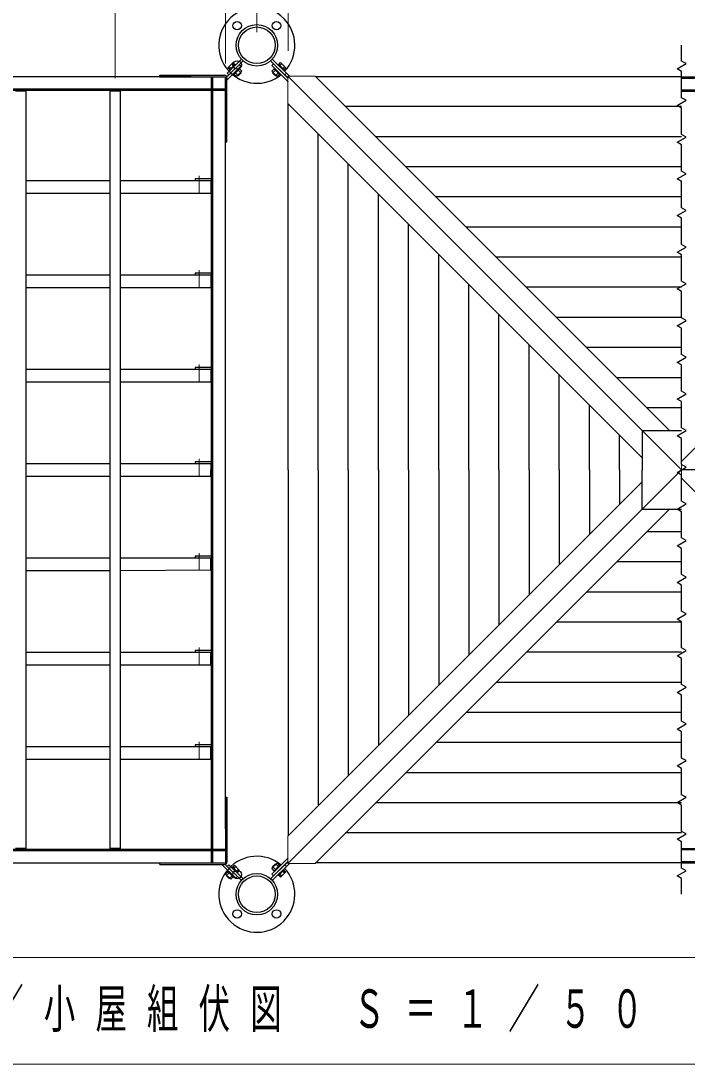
# Model space of a CAD drawing. Units: millimetres on the paper, scale 1:50. Extents: x -365 to 10, y -38 to 257.
# Drawn here: x -277.7 to -226.9, y 134.9 to 214.6 of the extents above; entities that cross this region are included whole.
import ezdxf

# ---------------------------------------------------------------- set-up
doc = ezdxf.new("R2010")
doc.units = ezdxf.units.MM
doc.linetypes.add('USER1', pattern=[4.5, 2.5, -2])
doc.linetypes.add('USER2', pattern=[6, 3, -1, 1, -1])
doc.layers.add('LY_1', color=7, linetype='Continuous', lineweight=13)
doc.styles.add('ＭＳ ゴシック', font='')
doc.styles.get('ＭＳ ゴシック').set_extended_font_data('MS Gothic')

msp = doc.modelspace()

# ---------------------------------------------------------------- linework, layer by layer
at = {"layer": 'LY_1'}
for p, q in [((-259.691, 213.714), (-259.691, 243.714)), ((-259.691, 213.714), (-259.691, 243.714)), ((-262.091, 211.314), (-262.091, 233.714)), ((-257.291, 212.295), (-257.291, 233.714)), ((-270.491, 210.214), (-270.491, 223.714)), ((-262.091, 211.314), (-262.091, 223.714)), ((-227.291, 180.95), (-227.291, 180.314)), ((-227.291, 179.677), (-227.291, 180.314)), ((-226.291, 143.081), (-293.091, 143.081)), ((-293.091, 134.948), (-226.291, 134.948))]:
    msp.add_line(p, q, dxfattribs=at)
at = {"layer": 'LY_1', "lineweight": 25}
for p, q in [((-260.743, 211.535), (-261.971, 210.306)), ((-260.91, 211.113), (-261.971, 210.052)), ((-260.87, 211.662), (-261.942, 210.589)), ((-261.903, 211.002), (-261.507, 211.398)), ((-261.676, 210.946), (-261.818, 211.087)), ((-261.775, 210.847), (-261.351, 211.271)), ((-261.45, 211.172), (-261.592, 211.313)), ((-261.365, 211.257), (-261.507, 211.398)), ((-261.306, 211.226), (-261.351, 211.271)), ((-261.037, 211.24), (-260.91, 211.113)), ((-258.639, 211.535), (-257.291, 210.186)), ((-258.639, 211.535), (-257.338, 210.233)), ((-258.415, 211.311), (-258.542, 211.183)), ((-258.542, 211.183), (-257.291, 209.932)), ((-258.512, 211.662), (-257.439, 210.589)), ((-258.512, 211.662), (-257.21, 210.36)), ((-258.076, 211.226), (-258.03, 211.271)), ((-257.606, 210.847), (-258.03, 211.271)), ((-258.016, 211.257), (-257.875, 211.398)), ((-257.931, 211.172), (-257.79, 211.313)), ((-257.479, 211.002), (-257.875, 211.398)), ((-257.705, 210.946), (-257.564, 211.087)), ((-264.691, 210.314), (-319.491, 210.314)), ((-267.091, 210.314), (-267.091, 210.434)), ((-267.091, 210.434), (-262.151, 210.434)), ((-267.091, 210.314), (-262.091, 210.314)), ((-262.091, 205.314), (-262.091, 210.314)), ((-261.971, 205.314), (-261.971, 210.254)), ((-261.942, 210.589), (-261.815, 210.462)), ((-261.761, 210.861), (-261.903, 211.002)), ((-261.73, 210.801), (-261.775, 210.847)), ((-261.476, 210.547), (-261.43, 210.502)), ((-261.43, 210.502), (-261.006, 210.926)), ((-261.416, 210.516), (-261.232, 210.332)), ((-261.331, 210.601), (-261.111, 210.38)), ((-261.232, 210.332), (-260.836, 210.728)), ((-261.111, 210.38), (-260.884, 210.606)), ((-261.105, 210.827), (-260.884, 210.606)), ((-261.051, 210.971), (-261.006, 210.926)), ((-261.02, 210.912), (-260.836, 210.728)), ((-258.361, 210.912), (-258.545, 210.728)), ((-258.149, 210.332), (-258.545, 210.728)), ((-258.276, 210.827), (-258.497, 210.606)), ((-258.271, 210.38), (-258.497, 210.606)), ((-258.33, 210.971), (-258.375, 210.926)), ((-257.951, 210.502), (-258.375, 210.926)), ((-258.05, 210.601), (-258.271, 210.38)), ((-257.965, 210.516), (-258.149, 210.332)), ((-257.906, 210.547), (-257.951, 210.502)), ((-257.651, 210.801), (-257.606, 210.847)), ((-257.62, 210.861), (-257.479, 211.002)), ((-257.439, 210.589), (-257.567, 210.462)), ((-262.091, 152.914), (-262.091, 207.714)), ((-261.971, 205.314), (-262.091, 205.314)), ((-218.791, 189.45), (-227.291, 180.95)), ((-197.391, 180.314), (-227.291, 180.314)), ((-197.391, 180.314), (-227.291, 180.314)), ((-197.391, 180.314), (-227.291, 180.314)), ((-197.391, 180.314), (-227.291, 180.314)), ((-218.791, 171.177), (-227.291, 179.677)), ((-262.091, 155.314), (-261.971, 155.314)), ((-262.091, 155.314), (-262.091, 150.314)), ((-261.971, 155.314), (-261.971, 150.374)), ((-258.542, 149.444), (-257.291, 150.695)), ((-322.091, 150.314), (-264.691, 150.314)), ((-267.091, 150.194), (-267.091, 150.314)), ((-267.091, 150.314), (-262.091, 150.314)), ((-267.091, 150.194), (-262.151, 150.194)), ((-261.292, 149.133), (-262.353, 150.194)), ((-260.87, 148.965), (-262.098, 150.194)), ((-261.815, 150.165), (-261.942, 150.038)), ((-260.743, 149.093), (-261.815, 150.165)), ((-261.603, 149.953), (-261.558, 149.998)), ((-261.558, 149.998), (-261.133, 149.574)), ((-261.543, 149.984), (-261.402, 150.125)), ((-261.459, 149.899), (-261.317, 150.041)), ((-261.402, 150.125), (-261.006, 149.729)), ((-261.232, 149.673), (-261.091, 149.814)), ((-261.147, 149.588), (-261.006, 149.729)), ((-258.639, 149.093), (-257.291, 150.441)), ((-258.639, 149.093), (-257.338, 150.394)), ((-258.149, 150.295), (-258.545, 149.899)), ((-258.361, 149.715), (-258.545, 149.899)), ((-258.512, 148.965), (-257.21, 150.267)), ((-258.512, 148.965), (-257.439, 150.038)), ((-258.271, 150.247), (-258.497, 150.021)), ((-258.276, 149.8), (-258.497, 150.021)), ((-257.951, 150.125), (-258.375, 149.701)), ((-258.05, 150.026), (-258.271, 150.247)), ((-257.965, 150.111), (-258.149, 150.295)), ((-257.606, 149.78), (-258.03, 149.356)), ((-257.906, 150.08), (-257.951, 150.125)), ((-257.651, 149.826), (-257.606, 149.78)), ((-257.62, 149.766), (-257.479, 149.625)), ((-257.439, 150.038), (-257.567, 150.165)), ((-261.889, 149.639), (-262.072, 149.455)), ((-262.072, 149.455), (-261.676, 149.059)), ((-261.804, 149.554), (-262.024, 149.334)), ((-262.024, 149.334), (-261.798, 149.107)), ((-261.857, 149.698), (-261.903, 149.653)), ((-261.903, 149.653), (-261.478, 149.229)), ((-261.577, 149.328), (-261.798, 149.107)), ((-261.493, 149.243), (-261.676, 149.059)), ((-261.433, 149.274), (-261.478, 149.229)), ((-261.164, 149.26), (-261.292, 149.133)), ((-261.179, 149.529), (-261.133, 149.574)), ((-258.415, 149.317), (-258.542, 149.444)), ((-258.33, 149.656), (-258.375, 149.701)), ((-258.076, 149.401), (-258.03, 149.356)), ((-258.016, 149.37), (-257.875, 149.229)), ((-257.931, 149.455), (-257.79, 149.314)), ((-257.479, 149.625), (-257.875, 149.229)), ((-257.705, 149.681), (-257.564, 149.54))]:
    msp.add_line(p, q, dxfattribs=at)
at = {"layer": 'LY_1', "color": 140, "lineweight": 50}
for p, q in [((-263.091, 150.314), (-263.091, 210.314)), ((-262.091, 209.314), (-322.091, 209.314)), ((-322.091, 151.314), (-262.091, 151.314))]:
    msp.add_line(p, q, dxfattribs=at)
at = {"layer": 'LY_1', "color": 131}
for p, q in [((-257.338, 208.274), (-257.338, 210.36)), ((-257.338, 208.274), (-257.338, 210.36)), ((-255.252, 210.36), (-257.338, 210.36)), ((-257.338, 152.353), (-257.338, 150.267)), ((-255.252, 150.267), (-257.338, 150.267)), ((-255.252, 150.267), (-257.338, 150.267))]:
    msp.add_line(p, q, dxfattribs=at)
at = {"layer": 'LY_1', "color": 131, "lineweight": 25}
for p, q in [((-230.291, 183.314), (-257.338, 210.36)), ((-230.291, 183.314), (-257.338, 210.36)), ((-230.291, 183.314), (-257.338, 210.36)), ((-228.205, 183.314), (-255.252, 210.36)), ((-230.291, 181.228), (-257.338, 208.274)), ((-230.291, 181.228), (-257.338, 208.274)), ((-230.291, 179.4), (-257.338, 152.353)), ((-230.291, 177.314), (-257.338, 150.267)), ((-230.291, 177.314), (-257.338, 150.267)), ((-230.291, 177.314), (-257.338, 150.267)), ((-228.205, 177.314), (-255.252, 150.267)), ((-228.205, 177.314), (-255.252, 150.267))]:
    msp.add_line(p, q, dxfattribs=at)
at = {"layer": 'LY_1', "color": 4, "lineweight": 25}
for p, q in [((-227.291, 210.314), (-255.205, 210.314)), ((-227.291, 210.314), (-198.391, 210.314)), ((-257.291, 180.314), (-257.291, 208.228)), ((-257.291, 180.314), (-257.291, 208.228)), ((-257.291, 180.314), (-257.291, 152.4)), ((-227.291, 150.314), (-255.205, 150.314)), ((-227.291, 150.314), (-255.205, 150.314)), ((-227.291, 150.314), (-198.391, 150.314))]:
    msp.add_line(p, q, dxfattribs=at)
at = {"layer": 'LY_1', "color": 40, "lineweight": 25}
for p, q in [((-227.291, 210.214), (-197.391, 210.214)), ((-277.291, 209.214), (-278.091, 209.214)), ((-277.291, 151.414), (-277.291, 209.214)), ((-270.891, 151.414), (-270.891, 209.214)), ((-270.091, 209.214), (-270.891, 209.214)), ((-270.091, 151.414), (-270.091, 209.214)), ((-227.291, 209.294), (-198.311, 209.294)), ((-227.291, 209.214), (-198.391, 209.214)), ((-277.291, 202.394), (-270.891, 202.394)), ((-270.091, 202.394), (-263.191, 202.394)), ((-264.391, 202.514), (-264.391, 202.394)), ((-263.091, 202.514), (-264.391, 202.514)), ((-263.191, 202.394), (-263.191, 201.434)), ((-277.291, 201.434), (-270.891, 201.434)), ((-270.091, 201.434), (-263.191, 201.434)), ((-277.291, 195.194), (-270.891, 195.194)), ((-270.091, 195.194), (-263.191, 195.194)), ((-264.391, 195.314), (-264.391, 195.194)), ((-263.091, 195.314), (-264.391, 195.314)), ((-263.191, 195.194), (-263.191, 194.234)), ((-277.291, 194.234), (-270.891, 194.234)), ((-270.091, 194.234), (-263.191, 194.234)), ((-277.291, 187.994), (-270.891, 187.994)), ((-270.091, 187.994), (-263.191, 187.994)), ((-264.391, 188.114), (-264.391, 187.994)), ((-263.091, 188.114), (-264.391, 188.114)), ((-263.191, 187.994), (-263.191, 187.034)), ((-277.291, 187.034), (-270.891, 187.034)), ((-270.091, 187.034), (-263.191, 187.034)), ((-277.291, 180.794), (-270.891, 180.794)), ((-270.091, 180.794), (-263.191, 180.794)), ((-264.391, 180.914), (-264.391, 180.794)), ((-263.091, 180.914), (-264.391, 180.914)), ((-263.191, 180.794), (-263.191, 180.314)), ((-263.191, 179.834), (-263.191, 180.314)), ((-277.291, 179.834), (-270.891, 179.834)), ((-270.091, 179.834), (-263.191, 179.834)), ((-264.391, 173.714), (-264.391, 173.594)), ((-263.091, 173.714), (-264.391, 173.714)), ((-277.291, 173.594), (-270.891, 173.594)), ((-270.091, 173.594), (-263.191, 173.594)), ((-263.191, 172.674), (-263.191, 173.594)), ((-277.291, 172.634), (-270.891, 172.634)), ((-270.091, 172.634), (-263.191, 172.674)), ((-264.391, 166.514), (-264.391, 166.394)), ((-263.091, 166.514), (-264.391, 166.514)), ((-277.291, 166.394), (-270.891, 166.394)), ((-270.091, 166.394), (-263.191, 166.394)), ((-263.191, 165.434), (-263.191, 166.394)), ((-277.291, 165.434), (-270.891, 165.434)), ((-270.091, 165.434), (-263.191, 165.434)), ((-264.391, 159.314), (-264.391, 159.194)), ((-263.091, 159.314), (-264.391, 159.314)), ((-277.291, 159.194), (-270.891, 159.194)), ((-270.091, 159.194), (-263.191, 159.194)), ((-263.191, 158.234), (-263.191, 159.194)), ((-277.291, 158.234), (-270.891, 158.234)), ((-270.091, 158.234), (-263.191, 158.234)), ((-277.291, 151.414), (-278.091, 151.414)), ((-270.091, 151.414), (-270.891, 151.414)), ((-227.291, 151.414), (-198.391, 151.414)), ((-227.291, 151.334), (-198.311, 151.334)), ((-227.291, 150.414), (-197.391, 150.414))]:
    msp.add_line(p, q, dxfattribs=at)
at = {"layer": 'LY_1', "color": 4, "linetype": 'USER1'}
for p, q in [((-198.391, 209.314), (-227.291, 209.314)), ((-198.391, 151.314), (-227.291, 151.314))]:
    msp.add_line(p, q, dxfattribs=at)
at = {"layer": 'LY_1', "color": 12, "lineweight": 25}
for p, q in [((-227.291, 208.034), (-252.925, 208.034)), ((-255.011, 180.314), (-255.011, 205.948)), ((-255.011, 180.314), (-255.011, 205.948)), ((-227.291, 205.735), (-250.627, 205.735)), ((-252.713, 180.314), (-252.713, 203.649)), ((-252.713, 180.314), (-252.713, 203.649)), ((-227.291, 203.437), (-248.328, 203.437)), ((-250.414, 180.314), (-250.414, 201.351)), ((-250.414, 180.314), (-250.414, 201.351)), ((-227.291, 201.138), (-246.029, 201.138)), ((-248.115, 180.314), (-248.115, 199.052)), ((-248.115, 180.314), (-248.115, 199.052)), ((-227.291, 198.839), (-243.73, 198.839)), ((-245.816, 180.314), (-245.816, 196.753)), ((-245.816, 180.314), (-245.816, 196.753)), ((-227.291, 196.54), (-241.431, 196.54)), ((-243.517, 180.314), (-243.517, 194.454)), ((-243.517, 180.314), (-243.517, 194.454)), ((-227.291, 194.241), (-239.133, 194.241)), ((-241.219, 180.314), (-241.219, 192.156)), ((-241.219, 180.314), (-241.219, 192.156)), ((-227.291, 191.943), (-236.834, 191.943)), ((-238.92, 180.314), (-238.92, 189.857)), ((-238.92, 180.314), (-238.92, 189.857)), ((-227.291, 189.644), (-234.535, 189.644)), ((-236.621, 180.314), (-236.621, 187.558)), ((-236.621, 180.314), (-236.621, 187.558)), ((-227.291, 187.345), (-232.236, 187.345)), ((-234.322, 180.314), (-234.322, 185.259)), ((-234.322, 180.314), (-234.322, 185.259)), ((-227.291, 185.046), (-229.938, 185.046)), ((-232.024, 180.314), (-232.024, 182.96)), ((-232.024, 180.314), (-232.024, 182.96)), ((-255.011, 180.314), (-255.011, 154.679)), ((-252.713, 180.314), (-252.713, 156.978)), ((-250.414, 180.314), (-250.414, 159.277)), ((-248.115, 180.314), (-248.115, 161.575)), ((-245.816, 180.314), (-245.816, 163.874)), ((-243.517, 180.314), (-243.517, 166.173)), ((-241.219, 180.314), (-241.219, 168.472)), ((-238.92, 180.314), (-238.92, 170.77)), ((-236.621, 180.314), (-236.621, 173.069)), ((-234.322, 180.314), (-234.322, 175.368)), ((-232.024, 180.314), (-232.024, 177.667)), ((-227.291, 175.581), (-229.938, 175.581)), ((-227.291, 175.581), (-229.938, 175.581)), ((-227.291, 173.282), (-232.236, 173.282)), ((-227.291, 173.282), (-232.236, 173.282)), ((-227.291, 170.983), (-234.535, 170.983)), ((-227.291, 170.983), (-234.535, 170.983)), ((-227.291, 168.684), (-236.834, 168.684)), ((-227.291, 168.684), (-236.834, 168.684)), ((-227.291, 166.386), (-239.133, 166.386)), ((-227.291, 166.386), (-239.133, 166.386)), ((-227.291, 164.087), (-241.431, 164.087)), ((-227.291, 164.087), (-241.431, 164.087)), ((-227.291, 161.788), (-243.73, 161.788)), ((-227.291, 161.788), (-243.73, 161.788)), ((-227.291, 159.489), (-246.029, 159.489)), ((-227.291, 159.489), (-246.029, 159.489)), ((-227.291, 157.191), (-248.328, 157.191)), ((-227.291, 157.191), (-248.328, 157.191)), ((-227.291, 154.892), (-250.627, 154.892)), ((-227.291, 154.892), (-250.627, 154.892)), ((-227.291, 152.593), (-252.925, 152.593)), ((-227.291, 152.593), (-252.925, 152.593))]:
    msp.add_line(p, q, dxfattribs=at)
at = {"layer": 'LY_1', "color": 40, "linetype": 'USER2'}
for p, q in [((-264.091, 201.434), (-264.091, 202.74)), ((-264.091, 194.234), (-264.091, 195.54)), ((-264.091, 187.034), (-264.091, 188.34)), ((-264.091, 179.834), (-264.091, 181.14)), ((-264.091, 172.634), (-264.091, 173.94)), ((-264.091, 165.434), (-264.091, 166.74)), ((-264.091, 158.234), (-264.091, 159.54))]:
    msp.add_line(p, q, dxfattribs=at)
at = {"layer": 'LY_1', "color": 2, "lineweight": 25}
for p, q in [((-227.291, 180.314), (-230.291, 183.314)), ((-230.291, 183.314), (-230.291, 180.314)), ((-227.291, 180.314), (-230.291, 183.314)), ((-230.291, 183.314), (-230.291, 180.314)), ((-227.291, 180.314), (-230.291, 183.314)), ((-230.291, 183.314), (-227.291, 183.314)), ((-227.291, 180.314), (-230.291, 177.314)), ((-227.291, 180.314), (-230.291, 177.314)), ((-230.291, 177.314), (-230.291, 180.314)), ((-227.291, 180.314), (-230.291, 177.314)), ((-230.291, 177.314), (-227.291, 177.314)), ((-230.291, 177.314), (-227.291, 177.314))]:
    msp.add_line(p, q, dxfattribs=at)
at = {"layer": 'LY_1', "lineweight": 25}
msp.add_lwpolyline([(-227.291, 147.914), (-227.291, 149.114), (-227.637, 149.314), (-226.944, 149.714), (-227.291, 149.914), (-227.291, 151.914), (-227.637, 152.114), (-226.944, 152.514), (-227.291, 152.714), (-227.291, 154.714), (-227.637, 154.914), (-226.944, 155.314), (-227.291, 155.514), (-227.291, 157.514), (-227.637, 157.714), (-226.944, 158.114), (-227.291, 158.314), (-227.291, 160.314), (-227.637, 160.514), (-226.944, 160.914), (-227.291, 161.114), (-227.291, 163.114), (-227.637, 163.314), (-226.944, 163.714), (-227.291, 163.914), (-227.291, 165.914), (-227.637, 166.114), (-226.944, 166.514), (-227.291, 166.714), (-227.291, 168.714), (-227.637, 168.914), (-226.944, 169.314), (-227.291, 169.514), (-227.291, 171.514), (-227.637, 171.714), (-226.944, 172.114), (-227.291, 172.314), (-227.291, 174.314), (-227.637, 174.514), (-226.944, 174.914), (-227.291, 175.114), (-227.291, 177.114), (-227.637, 177.314), (-226.944, 177.714), (-227.291, 177.914), (-227.291, 179.914), (-227.637, 180.114), (-226.944, 180.514), (-227.291, 180.714), (-227.291, 182.714), (-227.637, 182.914), (-226.944, 183.314), (-227.291, 183.514), (-227.291, 185.514), (-227.637, 185.714), (-226.944, 186.114), (-227.291, 186.314), (-227.291, 188.314), (-227.637, 188.514), (-226.944, 188.914), (-227.291, 189.114), (-227.291, 191.114), (-227.637, 191.314), (-226.944, 191.714), (-227.291, 191.914), (-227.291, 193.914), (-227.637, 194.114), (-226.944, 194.514), (-227.291, 194.714), (-227.291, 196.714), (-227.637, 196.914), (-226.944, 197.314), (-227.291, 197.514), (-227.291, 199.514), (-227.637, 199.714), (-226.944, 200.114), (-227.291, 200.314), (-227.291, 202.314), (-227.637, 202.514), (-226.944, 202.914), (-227.291, 203.114), (-227.291, 205.114), (-227.637, 205.314), (-226.944, 205.714), (-227.291, 205.914), (-227.291, 207.914), (-227.637, 208.114), (-226.944, 208.514), (-227.291, 208.714), (-227.291, 210.714), (-227.637, 210.914), (-226.944, 211.314), (-227.291, 211.514), (-227.291, 212.714)], dxfattribs=at)
for centre, radius in [((-261.191, 214.214), 0.32), ((-259.691, 212.714), 1.58), ((-259.691, 212.714), 1.58), ((-259.691, 212.714), 1.58), ((-258.191, 214.214), 0.32), ((-259.691, 212.714), 1.398), ((-259.691, 212.714), 1.398), ((-259.691, 212.714), 1.398), ((-261.191, 211.214), 0.32), ((-261.191, 149.414), 0.32), ((-259.691, 147.914), 1.58), ((-259.691, 147.914), 1.58), ((-259.691, 147.914), 1.58), ((-259.691, 147.914), 1.398), ((-259.691, 147.914), 1.398), ((-259.691, 147.914), 1.398), ((-261.191, 146.414), 0.32), ((-258.191, 146.414), 0.32)]:
    msp.add_circle(centre, radius, dxfattribs=at)
for centre, radius, start, end in [((-259.691, 212.714), 2.9, 316.77843, 309.65783), ((-262.151, 210.254), 0.18, 0, 90), ((-259.691, 147.914), 2.9, 50.34217, 43.22157), ((-262.151, 150.374), 0.18, 270, 0)]:
    msp.add_arc(centre, radius, start, end, dxfattribs=at)

# ---------------------------------------------------------------- texts
at = {"layer": 'LY_1', "insert": (-291.691, 139.014), "char_height": 2.933, "attachment_point": 4, "style": 'ＭＳ ゴシック'}
msp.add_mtext('\\T1.64;\\W0.6;屋根伏／小屋組伏図\u3000Ｓ＝１／５０', dxfattribs=at)

doc.saveas('drawing.dxf')
